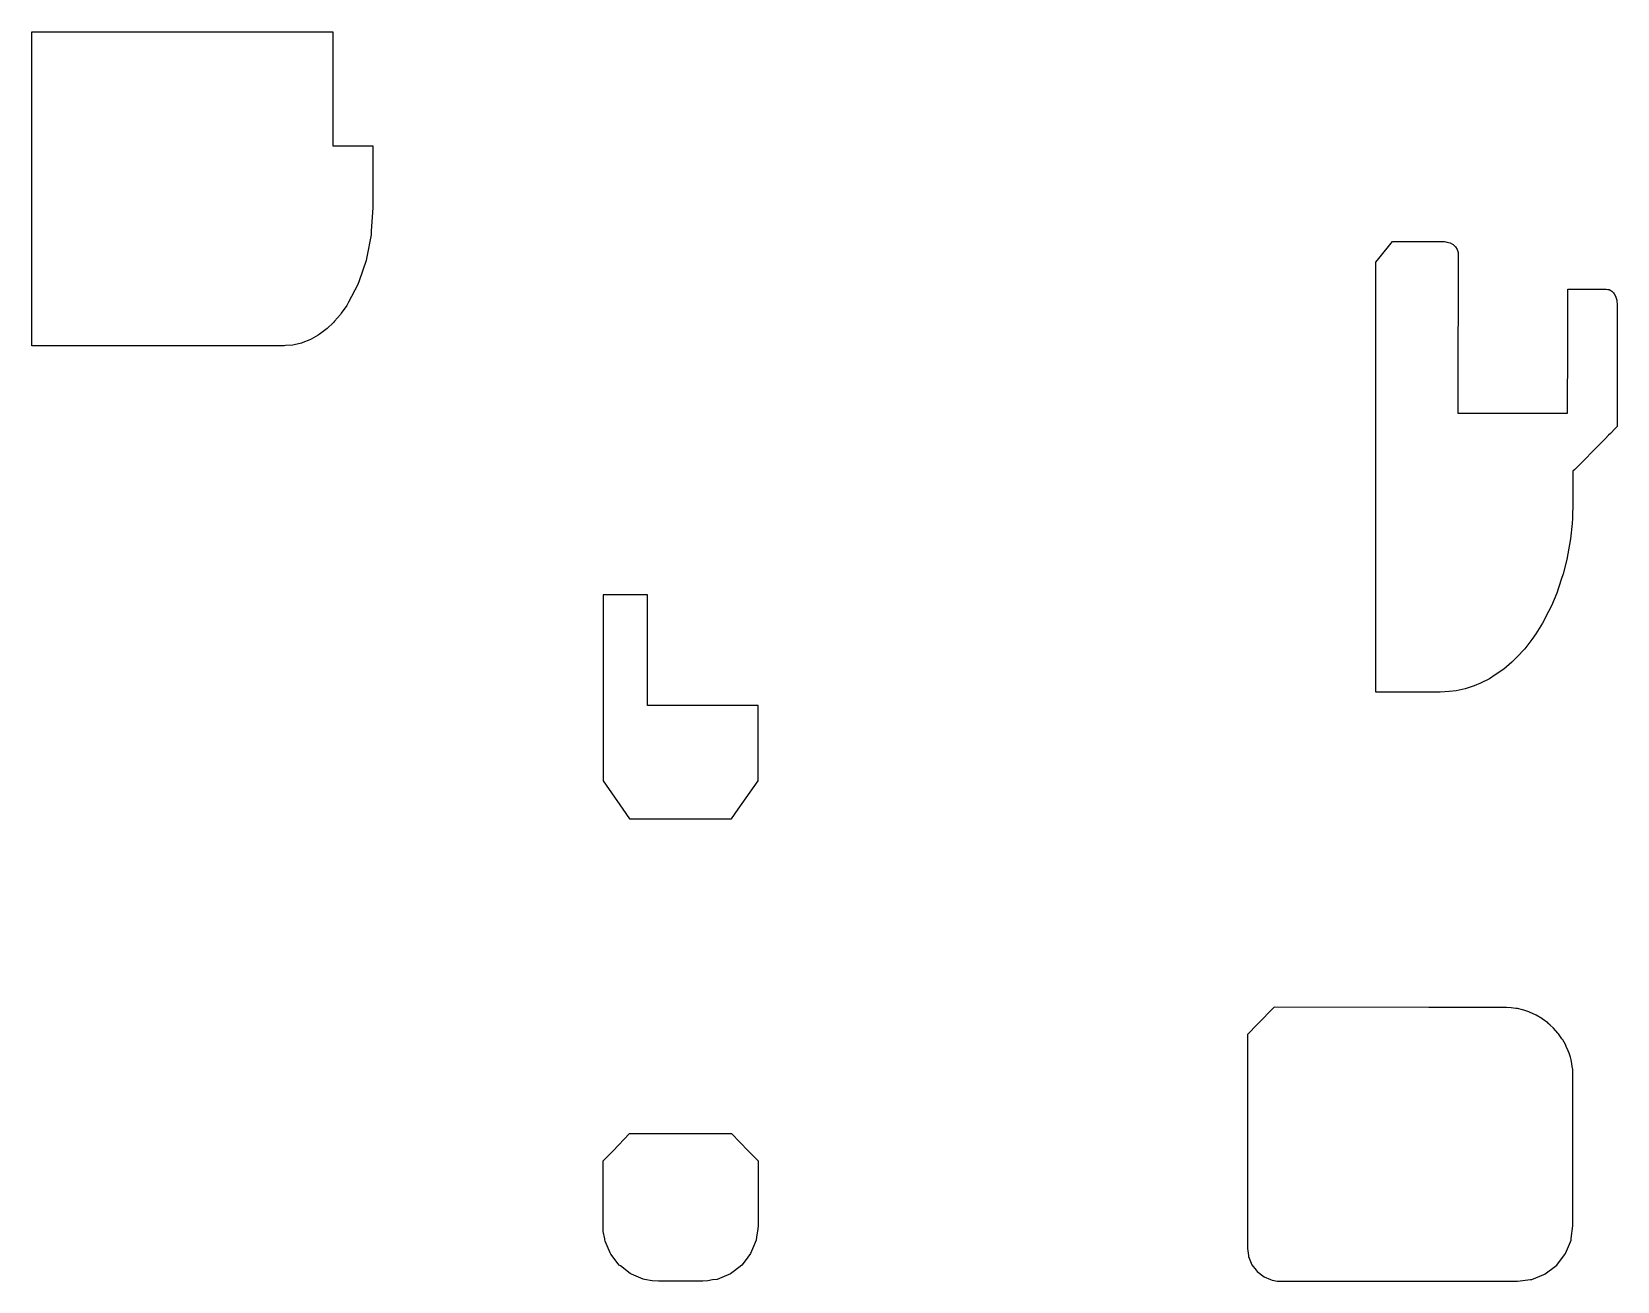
# Model space of a CAD drawing. Header units: metres. Extents: x 2.4 to 74, y -16 to 40.4.
import ezdxf

# ---------------------------------------------------------------- set-up
doc = ezdxf.new("R2010")
doc.units = ezdxf.units.M

msp = doc.modelspace()

# ---------------------------------------------------------------- linework, layer by layer
for p, q in [((2.4, 40.079), (2.4, 40.418)), ((2.4, 40.418), (10.164, 40.418)), ((10.164, 40.418), (16, 40.418)), ((16, 40.418), (16, 39.853)), ((2.4, 28.731), (2.4, 40.079)), ((16, 39.853), (16, 39.527)), ((16, 39.527), (16, 38.438)), ((16, 38.438), (16, 36.938)), ((16, 36.938), (16, 35.269)), ((16, 36.938), (16, 36.938)), ((16, 35.269), (16.883, 35.269)), ((16.883, 35.269), (17.8, 35.269)), ((17.8, 35.269), (17.8, 34.951)), ((17.8, 34.951), (17.8, 32.859)), ((17.8, 32.463), (17.735, 31.431)), ((17.8, 32.859), (17.8, 32.463)), ((17.723, 31.249), (17.53, 30.257)), ((17.735, 31.431), (17.723, 31.249)), ((63.234, 30.183), (63.85, 30.951)), ((63.85, 30.951), (64.59, 30.951)), ((64.59, 30.951), (65.003, 30.951)), ((65.003, 30.951), (66.076, 30.951)), ((66.076, 30.951), (66.124, 30.95)), ((66.124, 30.95), (66.203, 30.943)), ((66.203, 30.943), (66.263, 30.936)), ((66.263, 30.936), (66.309, 30.922)), ((66.309, 30.922), (66.448, 30.884)), ((66.448, 30.884), (66.558, 30.823)), ((66.558, 30.823), (66.59, 30.805)), ((66.59, 30.805), (66.689, 30.712)), ((17.496, 30.082), (17.181, 29.167)), ((17.53, 30.257), (17.496, 30.082)), ((63.1, 30.015), (63.234, 30.183)), ((66.689, 30.712), (66.7, 30.701)), ((66.7, 30.701), (66.767, 30.583)), ((66.767, 30.583), (66.769, 30.581)), ((66.769, 30.581), (66.769, 30.578)), ((66.769, 30.578), (66.809, 30.451)), ((66.809, 30.451), (66.803, 23.782)), ((63.1, 25.005), (63.1, 30.015)), ((2.4, 28.003), (2.4, 28.731)), ((17.126, 29.006), (16.703, 28.204)), ((17.181, 29.167), (17.126, 29.006)), ((71.763, 26.311), (71.763, 28.798)), ((71.763, 28.798), (72.398, 28.798)), ((72.398, 28.798), (73.5, 28.798)), ((73.5, 28.798), (73.58, 28.783)), ((73.58, 28.783), (73.629, 28.774)), ((73.629, 28.774), (73.708, 28.727)), ((73.708, 28.727), (73.75, 28.702)), ((73.75, 28.702), (73.822, 28.622)), ((2.4, 27.399), (2.4, 28.003)), ((16.628, 28.063), (16.381, 27.714)), ((16.703, 28.204), (16.628, 28.063)), ((73.822, 28.622), (73.854, 28.588)), ((73.854, 28.588), (73.914, 28.474)), ((73.914, 28.474), (73.933, 28.439)), ((73.933, 28.439), (73.975, 28.291)), ((73.975, 28.291), (73.983, 28.265)), ((73.983, 28.265), (73.999, 28.089)), ((73.999, 28.089), (74, 28.079)), ((74, 28.079), (74, 28.042)), ((74, 28.042), (74, 27.849)), ((2.4, 26.24), (2.4, 27.399)), ((16.022, 27.289), (15.736, 27.022)), ((16.07, 27.344), (16.022, 27.289)), ((16.338, 27.653), (16.07, 27.344)), ((16.381, 27.714), (16.338, 27.653)), ((74, 27.849), (74, 22.697)), ((14.961, 26.508), (14.637, 26.382)), ((15.016, 26.539), (14.961, 26.508)), ((15.331, 26.714), (15.016, 26.539)), ((15.384, 26.753), (15.331, 26.714)), ((15.686, 26.975), (15.384, 26.753)), ((15.736, 27.022), (15.686, 26.975)), ((4.107, 26.24), (2.4, 26.24)), ((13.8, 26.24), (4.107, 26.24)), ((13.859, 26.245), (13.8, 26.24)), ((14.192, 26.27), (13.859, 26.245)), ((14.25, 26.284), (14.192, 26.27)), ((14.58, 26.36), (14.25, 26.284)), ((14.637, 26.382), (14.58, 26.36)), ((71.759, 23.2), (71.763, 26.311)), ((63.1, 16.361), (63.1, 25.005)), ((66.803, 23.782), (66.803, 23.2)), ((66.803, 23.2), (66.871, 23.2)), ((66.871, 23.2), (66.894, 23.2)), ((66.894, 23.2), (67.669, 23.2)), ((67.669, 23.2), (67.868, 23.2)), ((67.868, 23.2), (68.366, 23.2)), ((68.366, 23.2), (68.647, 23.2)), ((68.647, 23.2), (69.023, 23.2)), ((69.023, 23.2), (69.33, 23.2)), ((69.33, 23.2), (69.687, 23.2)), ((69.687, 23.2), (69.978, 23.2)), ((69.978, 23.2), (70.409, 23.2)), ((70.409, 23.2), (70.639, 23.2)), ((70.639, 23.2), (71.258, 23.2)), ((71.258, 23.2), (71.365, 23.2)), ((71.365, 23.2), (71.759, 23.2)), ((73.686, 22.282), (73.601, 22.195)), ((73.91, 22.509), (73.686, 22.282)), ((74, 22.6), (73.91, 22.509)), ((74, 22.697), (74, 22.651)), ((74, 22.651), (74, 22.6)), ((73.155, 21.743), (72.256, 20.831)), ((73.34, 21.931), (73.155, 21.743)), ((73.449, 22.042), (73.34, 21.931)), ((73.601, 22.195), (73.449, 22.042)), ((72.256, 20.831), (72.171, 20.745)), ((72.086, 20.659), (72, 20.572)), ((72, 20.572), (72, 19.822)), ((72.171, 20.745), (72.086, 20.659)), ((72, 19.822), (72, 19.747)), ((72, 19.822), (72, 19.822)), ((72, 19.747), (72, 19.168)), ((72, 19.165), (71.975, 18.455)), ((72, 19.168), (72, 19.165)), ((71.96, 18.216), (71.888, 17.524)), ((71.975, 18.455), (71.96, 18.216)), ((71.888, 17.524), (71.769, 16.845)), ((71.722, 16.595), (71.56, 15.949)), ((71.769, 16.845), (71.722, 16.595)), ((63.1, 11.218), (63.1, 16.361)), ((71.56, 15.949), (71.472, 15.68)), ((71.271, 15.074), (71.03, 14.499)), ((71.472, 15.68), (71.271, 15.074)), ((29.35, 15), (28.2, 15)), ((28.2, 15), (28.2, 9.053)), ((30.2, 15), (29.35, 15)), ((30.2, 13.656), (30.2, 15)), ((71.03, 14.499), (70.901, 14.236)), ((30.2, 12.651), (30.2, 13.656)), ((70.628, 13.711), (70.321, 13.227)), ((70.901, 14.236), (70.628, 13.711)), ((70.148, 12.98), (69.818, 12.553)), ((70.321, 13.227), (70.148, 12.98)), ((30.2, 12.503), (30.2, 12.651)), ((30.2, 12.393), (30.2, 12.503)), ((30.2, 12.245), (30.2, 12.393)), ((30.2, 12.136), (30.2, 12.245)), ((69.461, 12.174), (69.245, 11.959)), ((69.818, 12.553), (69.461, 12.174)), ((30.2, 11.999), (30.2, 12.136)), ((30.2, 11.896), (30.2, 11.999)), ((30.2, 11.779), (30.2, 11.896)), ((30.2, 11.69), (30.2, 11.779)), ((30.2, 11.601), (30.2, 11.69)), ((30.2, 11.533), (30.2, 11.601)), ((30.2, 10.761), (30.2, 11.533)), ((68.873, 11.641), (68.482, 11.376)), ((69.245, 11.959), (68.873, 11.641)), ((30.2, 10), (30.2, 10.761)), ((63.1, 10.593), (63.1, 11.218)), ((67.133, 10.748), (66.721, 10.66)), ((67.537, 10.892), (67.133, 10.748)), ((67.829, 11.004), (67.537, 10.892)), ((68.227, 11.207), (67.829, 11.004)), ((68.482, 11.376), (68.227, 11.207)), ((64.866, 10.593), (63.1, 10.593)), ((66, 10.593), (64.866, 10.593)), ((66.413, 10.622), (66, 10.593)), ((66.721, 10.66), (66.413, 10.622)), ((32.979, 10), (30.2, 10)), ((35.2, 10), (32.979, 10)), ((35.2, 8.228), (35.2, 10)), ((28.2, 9.053), (28.2, 8.659)), ((28.2, 8.659), (28.2, 8.618)), ((28.2, 8.618), (28.2, 8.338)), ((28.2, 8.338), (28.2, 6.598)), ((35.2, 6.598), (35.2, 8.228)), ((35.2, 8.228), (35.2, 8.228)), ((28.2, 6.598), (29.099, 5.313)), ((34.301, 5.313), (35.2, 6.598)), ((29.099, 5.313), (29.4, 4.883)), ((34, 4.883), (34.301, 5.313)), ((29.4, 4.883), (32.635, 4.883)), ((32.635, 4.883), (34, 4.883)), ((58.5, -3.623), (57.751, -4.398)), ((65.493, -3.639), (58.5, -3.623)), ((68.926, -3.632), (65.493, -3.639)), ((68.991, -3.639), (68.926, -3.632)), ((69.204, -3.649), (68.991, -3.639)), ((69.426, -3.68), (69.204, -3.649)), ((69.487, -3.689), (69.426, -3.68)), ((69.718, -3.745), (69.487, -3.689)), ((69.775, -3.758), (69.718, -3.745)), ((70.013, -3.841), (69.775, -3.758)), ((70.062, -3.858), (70.013, -3.841)), ((70.306, -3.972), (70.062, -3.858)), ((70.343, -3.989), (70.306, -3.972)), ((70.592, -4.137), (70.343, -3.989)), ((70.614, -4.15), (70.592, -4.137)), ((70.863, -4.335), (70.614, -4.15)), ((57.751, -4.398), (57.3, -4.854)), ((57.3, -4.854), (57.3, -5.034)), ((70.869, -4.34), (70.863, -4.335)), ((70.97, -4.432), (70.869, -4.34)), ((71.105, -4.555), (70.97, -4.432)), ((71.114, -4.565), (71.105, -4.555)), ((71.317, -4.791), (71.114, -4.565)), ((71.34, -4.822), (71.317, -4.791)), ((71.503, -5.046), (71.34, -4.822)), ((57.3, -5.034), (57.3, -5.039)), ((57.3, -5.039), (57.3, -5.976)), ((71.534, -5.1), (71.503, -5.046)), ((71.66, -5.315), (71.534, -5.1)), ((71.695, -5.393), (71.66, -5.315)), ((71.786, -5.595), (71.695, -5.393)), ((71.821, -5.696), (71.786, -5.595)), ((71.883, -5.879), (71.821, -5.696)), ((57.3, -5.976), (57.3, -6.008)), ((57.3, -6.008), (57.3, -14.177)), ((71.911, -6.001), (71.883, -5.879)), ((71.949, -6.163), (71.911, -6.001)), ((71.968, -6.303), (71.949, -6.163)), ((71.988, -6.444), (71.968, -6.303)), ((71.993, -6.563), (71.988, -6.444)), ((72, -6.707), (71.993, -6.563)), ((72, -7.362), (72, -6.707)), ((72, -7.538), (72, -7.362)), ((72, -7.362), (72, -7.362)), ((72, -13.5), (72, -7.538)), ((28.651, -10.108), (29.4, -9.333)), ((29.4, -9.333), (30.63, -9.333)), ((30.63, -9.333), (34, -9.333)), ((34, -9.333), (34.749, -10.108)), ((28.2, -10.563), (28.651, -10.108)), ((28.2, -10.668), (28.2, -10.563)), ((28.2, -11.106), (28.2, -10.668)), ((34.749, -10.108), (35.2, -10.563)), ((35.2, -10.563), (35.2, -10.652)), ((35.2, -10.652), (35.2, -11.012)), ((28.2, -13.5), (28.2, -11.106)), ((35.2, -11.012), (35.2, -13.5)), ((35.2, -11.012), (35.2, -11.012)), ((28.205, -13.605), (28.2, -13.5)), ((35.2, -13.5), (35.193, -13.636)), ((71.924, -14.075), (72, -13.5)), ((28.212, -13.745), (28.205, -13.605)), ((28.275, -14.089), (28.212, -13.745)), ((28.28, -14.124), (28.275, -14.089)), ((28.3, -14.191), (28.28, -14.124)), ((28.514, -14.708), (28.3, -14.191)), ((35.115, -14.147), (34.955, -14.532)), ((35.132, -14.013), (35.115, -14.147)), ((35.193, -13.636), (35.132, -14.013)), ((57.3, -14.177), (57.3, -14.356)), ((71.665, -14.75), (71.887, -14.214)), ((71.887, -14.214), (71.915, -14.147)), ((71.915, -14.147), (71.924, -14.075)), ((28.547, -14.769), (28.514, -14.708)), ((28.889, -15.215), (28.547, -14.769)), ((34.865, -14.75), (34.611, -15.081)), ((34.955, -14.532), (34.865, -14.75)), ((57.3, -14.356), (57.3, -14.5)), ((57.3, -14.5), (57.316, -14.643)), ((57.316, -14.643), (57.329, -14.719)), ((57.329, -14.719), (57.346, -14.846)), ((57.346, -14.846), (57.351, -14.888)), ((57.351, -14.888), (57.473, -15.182)), ((71.268, -15.268), (71.621, -14.808)), ((71.621, -14.808), (71.665, -14.75)), ((28.932, -15.268), (28.889, -15.215)), ((28.981, -15.308), (28.932, -15.268)), ((29.432, -15.654), (28.981, -15.308)), ((29.487, -15.683), (29.432, -15.654)), ((30.014, -15.902), (29.487, -15.683)), ((33.95, -15.665), (33.565, -15.825)), ((34.137, -15.522), (33.95, -15.665)), ((34.468, -15.268), (34.137, -15.522)), ((34.611, -15.081), (34.468, -15.268)), ((57.473, -15.182), (57.501, -15.25)), ((57.501, -15.25), (57.694, -15.502)), ((57.694, -15.502), (57.739, -15.561)), ((57.739, -15.561), (57.991, -15.754)), ((70.147, -15.915), (70.683, -15.693)), ((70.683, -15.693), (70.75, -15.665)), ((70.75, -15.665), (71.21, -15.312)), ((71.21, -15.312), (71.268, -15.268)), ((30.072, -15.919), (30.014, -15.902)), ((30.422, -15.973), (30.072, -15.919)), ((30.7, -16), (30.422, -15.973)), ((31.491, -16), (30.7, -16)), ((32.7, -16), (31.491, -16)), ((32.925, -15.978), (32.7, -16)), ((33.14, -15.942), (32.925, -15.978)), ((33.347, -15.915), (33.14, -15.942)), ((33.565, -15.825), (33.347, -15.915)), ((57.991, -15.754), (58.05, -15.799)), ((58.05, -15.799), (58.344, -15.921)), ((58.344, -15.921), (58.412, -15.949)), ((58.412, -15.949), (58.431, -15.953)), ((58.431, -15.953), (58.643, -15.991)), ((58.643, -15.991), (58.677, -15.995)), ((58.677, -15.995), (58.711, -15.997)), ((58.711, -15.997), (58.738, -15.999)), ((58.738, -15.999), (58.772, -15.999)), ((58.772, -15.999), (58.8, -16)), ((58.8, -16), (63.999, -16)), ((63.999, -16), (69.5, -16)), ((69.5, -16), (70.075, -15.924)), ((70.075, -15.924), (70.147, -15.915))]:
    msp.add_line(p, q)

doc.saveas('drawing.dxf')
